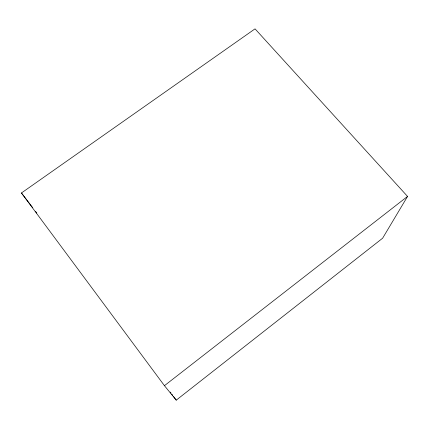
<?xml version="1.0" encoding="UTF-8"?>
<svg xmlns="http://www.w3.org/2000/svg" width="429" height="429" viewBox="0 0 429 429"><rect width="100%" height="100%" fill="white"/><g stroke="black" fill="none" stroke-linecap="round" stroke-linejoin="round"><path stroke-width="0.64" d="M407.55 196.418L382.625 238.213L176.244 400.15L164.441 385.682L21.45 192.975L255.035 28.85L407.55 196.418L164.441 385.682M21.45 192.975L32.776 207.765M35.607 211.459L36.819 213.047M170.265 392.095L171.058 393.168M171.857 394.24L172.656 395.318M173.455 396.391L176.244 400.15"/></g></svg>
